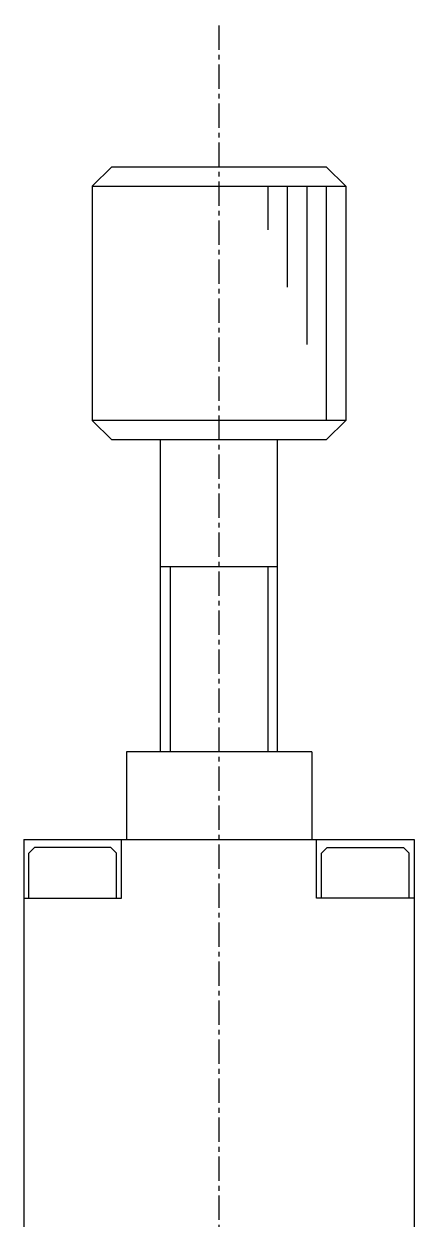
# Model space of a CAD drawing. Extents: x 164 to 411, y 80 to 309.
# Drawn here: x 358 to 378, y 247.8 to 309.1 of the extents above; entities that cross this region are included whole.
import ezdxf

# ---------------------------------------------------------------- set-up
doc = ezdxf.new("R2010")
doc.units = 0
doc.linetypes.add('CENTER', pattern=[2, 1.25, -0.25, 0.25, -0.25])
doc.layers.get('0').update_dxf_attribs({"linetype": 'CONTINUOUS'})
doc.layers.add('CENTER', color=1, linetype='CENTER')

msp = doc.modelspace()

# ---------------------------------------------------------------- linework, layer by layer
at = {"color": 7, "linetype": 'CONTINUOUS'}
for p, q in [((362.488, 301.755), (361.488, 300.755)), ((362.488, 301.755), (373.488, 301.755)), ((373.488, 301.755), (374.488, 300.755)), ((361.488, 300.755), (361.488, 288.755)), ((374.488, 300.755), (374.488, 288.755)), ((362.488, 287.755), (361.488, 288.755)), ((373.488, 287.755), (374.488, 288.755)), ((373.488, 287.755), (362.488, 287.755)), ((364.988, 271.755), (364.988, 287.755)), ((370.988, 271.755), (370.988, 287.755)), ((364.988, 281.255), (370.988, 281.255)), ((363.238, 271.755), (363.238, 267.255)), ((372.738, 271.755), (363.238, 271.755)), ((372.738, 271.755), (372.738, 267.255)), ((357.988, 267.255), (357.988, 246.755)), ((357.988, 267.255), (377.988, 267.255)), ((362.988, 264.255), (362.988, 267.255)), ((372.988, 264.255), (372.988, 267.255)), ((377.988, 267.255), (377.988, 246.755)), ((358.238, 266.555), (358.538, 266.855)), ((362.438, 266.855), (358.538, 266.855)), ((362.438, 266.855), (362.738, 266.555)), ((373.538, 266.855), (373.238, 266.555)), ((373.538, 266.855), (377.438, 266.855)), ((377.738, 266.555), (377.438, 266.855)), ((358.238, 264.255), (358.238, 266.555)), ((362.738, 264.255), (362.738, 266.555)), ((373.238, 264.255), (373.238, 266.555)), ((377.738, 264.255), (377.738, 266.555)), ((357.988, 264.255), (362.988, 264.255)), ((377.988, 264.255), (372.988, 264.255))]:
    msp.add_line(p, q, dxfattribs=at)
at = {"color": 3, "linetype": 'CONTINUOUS'}
for p, q in [((361.488, 300.755), (374.488, 300.755)), ((370.488, 300.755), (370.488, 298.521)), ((371.488, 300.755), (371.488, 295.585)), ((372.488, 300.755), (372.488, 292.639)), ((373.488, 300.755), (373.488, 288.755)), ((374.488, 288.755), (361.488, 288.755)), ((365.488, 281.255), (365.488, 271.755)), ((370.488, 281.255), (370.488, 271.755))]:
    msp.add_line(p, q, dxfattribs=at)
at = {"layer": 'CENTER', "color": 1, "linetype": 'CENTER'}
msp.add_line((367.988, 237.755), (367.988, 309.083), dxfattribs=at)

doc.saveas('drawing.dxf')
